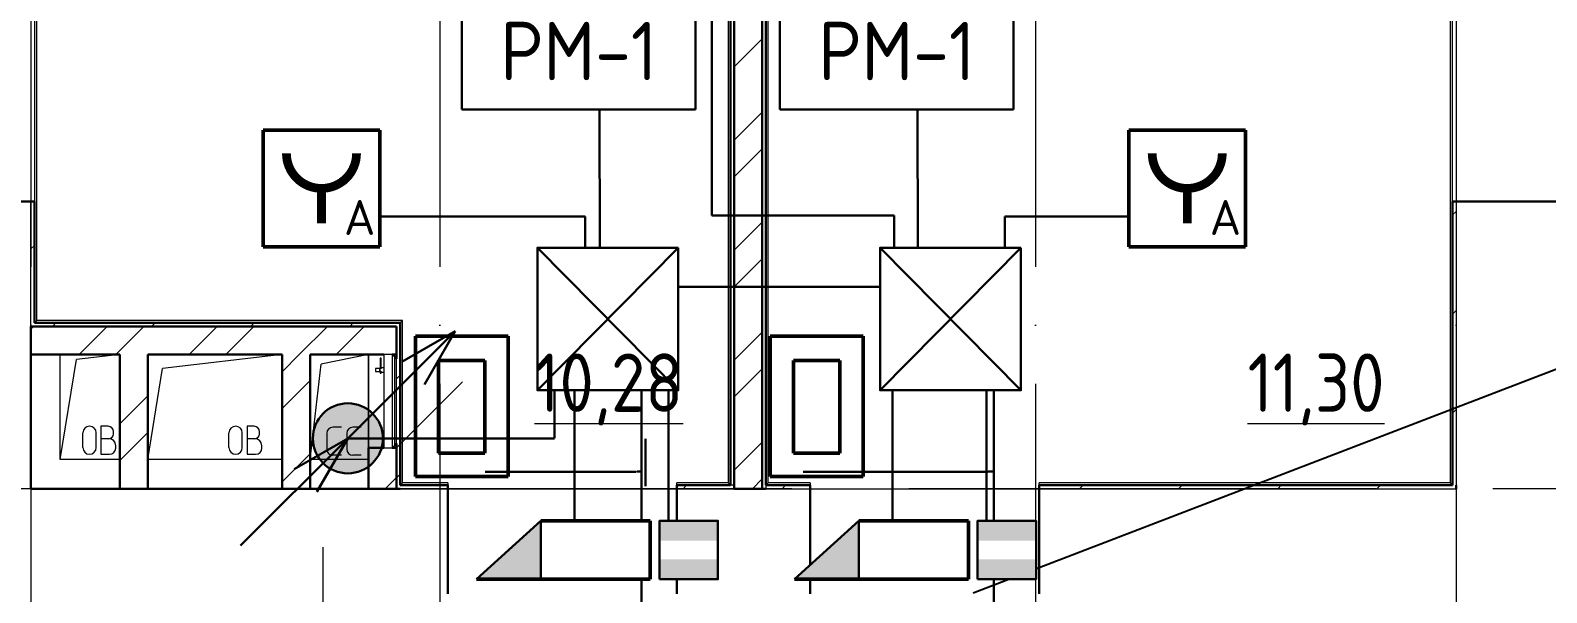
# Model space of a CAD drawing. Header units: millimetres. Extents: x -325553 to 627452, y -28539 to 738858.
# Drawn here: x 132164 to 138654, y 183073 to 185482 of the extents above; entities that cross this region are included whole.
import ezdxf
from ezdxf.enums import TextEntityAlignment as Align

# ---------------------------------------------------------------- set-up
doc = ezdxf.new("R2010")
doc.units = ezdxf.units.MM
doc.set_wipeout_variables(frame=1)
doc.linetypes.add('ADSK_Линия сетки', pattern=[25, 20, -2.5, 0, -2.5])
doc.linetypes.add('штриховаяX2', pattern=[1.5, 1, -0.5])
for name, color, linetype, lineweight in [('Provodka', 151, 'Continuous', 30), ('RC-Извещатели_охранные', 5, 'Continuous', 30), ('RC-Линии_связи-Адресные', 5, 'Continuous', 30), ('RC-Прочее_оборудование', 5, 'Continuous', 30), ('Линии', 7, 'Continuous', 9), ('Марки помещений', 252, 'Continuous', 20), ('Оборудование', 8, 'Continuous', 18), ('Ограждение', 252, 'Continuous', 9), ('Оси', 252, 'Continuous', 9), ('Перекрытие', 252, 'Continuous', 18), ('СКУД', 1, 'Continuous', 30), ('Стены внутренние', 7, 'Continuous', 18), ('Стены наружные', 7, 'Continuous', 18), ('Стены штриховка', 7, 'Continuous', 9)]:
    doc.layers.add(name, color=color, linetype=linetype, lineweight=lineweight)
doc.styles.add('GOST Common_2', font='', dxfattribs={"width": 0.9, "height": 250})
doc.styles.add('ISOCPEUR', font='isocpeur.ttf', dxfattribs={"width": 0.9, "height": 350})
doc.styles.add('RubezhCAD', font='', dxfattribs={"oblique": 10})
doc.styles.get("Standard").update_dxf_attribs({"font": ''})
doc.styles.get('GOST Common_2').set_extended_font_data('GOST type B')
doc.styles.get('RubezhCAD').set_extended_font_data('GOST type A')
doc.styles.get('Standard').set_extended_font_data('GOST type B')

# ---------------------------------------------------------------- blocks, each defined once
blk = doc.blocks.new('2 этаж')
at = {"color": 251, "lineweight": 18, "true_color": 0x636466}
for p, q in [((132871, 13835.7), (132667.8, 13793.9)), ((132871, 13835.7), (132871, 13435.7)), ((132621, 13385.7), (132667.8, 13793.9)), ((132755.2, 13523.9), (132718.7, 13523.9)), ((132840.2, 13523.9), (132803.7, 13523.9)), ((132692.6, 13497.8), (132692.6, 13430)), ((132777.6, 13497.8), (132777.6, 13430)), ((132871, 13385.7), (132621, 13385.7)), ((132755.2, 13403.9), (132718.7, 13403.9)), ((132840.2, 13403.9), (132803.7, 13403.9))]:
    blk.add_line(p, q, dxfattribs=at)
for centre, start, end in [((132718.7, 13497.8), 90, 180), ((132803.7, 13497.8), 90, 180), ((132718.7, 13430), 180, 270), ((132803.7, 13430), 180, 270)]:
    blk.add_arc(centre, 26.1, start, end, dxfattribs=at)
at = {"layer": 'Линии', "color": 251, "lineweight": 18, "ltscale": 100, "true_color": 0x636466}
for p, q in [((131551, 13385.7), (131551, 13835.7)), ((131806, 13835.7), (131620.6, 13814)), ((132501, 13835.7), (131989.3, 13775.7)), ((131551, 13385.7), (131620.6, 13814)), ((131926, 13385.7), (131989.3, 13775.7)), ((131648.5, 13437), (131648.5, 13499.6)), ((131705.8, 13437), (131705.8, 13499.6)), ((131756, 13528.3), (131726, 13528.3)), ((131726, 13528.3), (131726, 13408.3)), ((131779.3, 13494.9), (131779.3, 13504.9)), ((132273.5, 13437), (132273.5, 13499.6)), ((132330.9, 13437), (132330.9, 13499.6)), ((132381, 13528.3), (132351, 13528.3)), ((132351, 13528.3), (132351, 13408.3)), ((132404.4, 13494.9), (132404.4, 13504.9)), ((131759.3, 13474.9), (131726, 13474.9)), ((131789.3, 13434.9), (131789.3, 13444.9)), ((132384.4, 13474.9), (132351, 13474.9)), ((132414.4, 13434.9), (132414.4, 13444.9)), ((131806, 13385.7), (131551, 13385.7)), ((131726, 13408.3), (131762.7, 13408.3)), ((132501, 13385.7), (131926, 13385.7)), ((132351, 13408.3), (132387.7, 13408.3)), ((132676, 13010.7), (132676, -2549.3))]:
    blk.add_line(p, q, dxfattribs=at)
at = {"layer": 'Линии', "color": 251, "lineweight": 18, "true_color": 0x636466}
for centre, radius, start, end in [((131677.1, 13499.6), 28.7, 0, 180), ((131756, 13504.9), 23.3, 0, 90), ((132302.2, 13499.6), 28.7, 0, 180), ((132381, 13504.9), 23.3, 0, 90), ((131677.1, 13437), 28.7, 180, 0), ((131759.3, 13494.9), 20, 270, 0), ((131759.3, 13444.9), 30, 0, 90), ((131762.7, 13434.9), 26.7, 270, 0), ((132302.2, 13437), 28.7, 180, 0), ((132384.4, 13494.9), 20, 270, 0), ((132384.4, 13444.9), 30, 0, 90), ((132387.7, 13434.9), 26.7, 270, 0)]:
    blk.add_arc(centre, radius, start, end, dxfattribs=at)
at = {"layer": 'Оборудование', "color": 251, "true_color": 0x636466}
for p, q in [((132972.4, 13835.7), (132936, 13835.7)), ((132936, 13835.7), (132936, 13435.7)), ((132973.3, 13436.7), (132973.3, 13834.8)), ((132983.1, 13828.7), (132973.3, 13828.7)), ((132984, 13443.7), (132984, 13827.8)), ((132918.2, 13775.4), (132900.7, 13775.4)), ((132900.7, 13775.4), (132900.7, 13763.1)), ((132900.7, 13763.1), (132918.2, 13763.1)), ((132920.1, 13777.3), (132918.2, 13775.4)), ((132918.2, 13775.4), (132918.2, 13763.1)), ((132918.2, 13763.1), (132920.1, 13761.2)), ((132936, 13778.9), (132920.1, 13778.9)), ((132920.1, 13778.9), (132920.1, 13759.6)), ((132920.1, 13759.6), (132936, 13759.6)), ((132920.6, 13819.9), (132920.6, 13774.1)), ((132925.6, 13819.9), (132920.6, 13819.9)), ((132920.6, 13764.4), (132920.6, 13756.2)), ((132925.6, 13774.1), (132925.6, 13819.9)), ((132925.6, 13756.2), (132925.6, 13764.4)), ((132991, 13816.7), (132985.5, 13816.7)), ((132991, 13454.7), (132991, 13816.7)), ((132920.6, 13756.2), (132925.6, 13756.2)), ((132991, 13435.7), (133273.8, 13718.6)), ((132936, 13435.7), (132972.4, 13435.7)), ((132973.3, 13442.7), (132983.1, 13442.7)), ((132985.5, 13454.7), (132991, 13454.7))]:
    blk.add_line(p, q, dxfattribs=at)
for points, knots in [([(132973.3, 13834.8), (132973.3, 13834.9), (132973.3, 13835), (132973.2, 13835.2), (132973.2, 13835.3), (132973, 13835.5), (132972.9, 13835.6), (132972.6, 13835.7), (132972.5, 13835.7), (132972.4, 13835.7)], [0, 0, 0, 0, 0.166667, 0.25, 0.333333, 0.5, 0.666667, 0.833333, 1, 1, 1, 1]), ([(132984, 13827.8), (132984, 13827.9), (132984, 13828), (132983.9, 13828.2), (132983.9, 13828.3), (132983.8, 13828.4), (132983.7, 13828.5), (132983.5, 13828.6), (132983.3, 13828.7), (132983.1, 13828.7), (132983.1, 13828.7)], [0, 0, 0, 0, 0.166667, 0.25, 0.333333, 0.416667, 0.541667, 0.666667, 0.833333, 1, 1, 1, 1]), ([(132985.5, 13816.7), (132985.4, 13816.7), (132985.2, 13816.8), (132985, 13816.9), (132984.8, 13816.9), (132984.6, 13817.1), (132984.5, 13817.2), (132984.3, 13817.3), (132984.2, 13817.5), (132984.1, 13817.7), (132984, 13817.9), (132984, 13818.1), (132984, 13818.3)], [0, 0, 0, 0, 0.166667, 0.25, 0.333333, 0.416667, 0.5, 0.583333, 0.666667, 0.75, 0.833333, 1, 1, 1, 1]), ([(132972.4, 13435.7), (132972.5, 13435.7), (132972.6, 13435.8), (132972.9, 13435.9), (132973, 13436), (132973.2, 13436.2), (132973.2, 13436.3), (132973.3, 13436.5), (132973.3, 13436.6), (132973.3, 13436.7)], [-1, -1, -1, -1, -0.833333, -0.666667, -0.5, -0.333333, -0.25, -0.166667, 0, 0, 0, 0]), ([(132983.1, 13442.7), (132983.1, 13442.7), (132983.3, 13442.8), (132983.5, 13442.9), (132983.7, 13443), (132983.8, 13443.1), (132983.9, 13443.2), (132983.9, 13443.3), (132984, 13443.5), (132984, 13443.6), (132984, 13443.7)], [-1, -1, -1, -1, -0.833333, -0.666667, -0.541667, -0.416667, -0.333333, -0.25, -0.166667, 0, 0, 0, 0]), ([(132984, 13453.2), (132984, 13453.3), (132984, 13453.5), (132984.1, 13453.8), (132984.2, 13454), (132984.3, 13454.1), (132984.5, 13454.3), (132984.6, 13454.4), (132984.8, 13454.5), (132985, 13454.6), (132985.2, 13454.7), (132985.4, 13454.7), (132985.5, 13454.7)], [-1, -1, -1, -1, -0.833333, -0.75, -0.666667, -0.583333, -0.5, -0.416667, -0.333333, -0.25, -0.166667, 0, 0, 0, 0])]:
    blk.add_open_spline(points, degree=3, knots=knots, dxfattribs=at)
at = {"layer": 'Ограждение', "color": 251, "true_color": 0x636466}
for p, q in [((134411, 18960.7), (134411, 13285.7)), ((134581, 13285.7), (134581, 18960.7)), ((131451, 13980.7), (131451, 16155.7)), ((137501, 16155.7), (137501, 13285.7)), ((131451, 13980.7), (131441, 13970.7)), ((133016, 13980.7), (131451, 13980.7)), ((133016, 13980.7), (133006, 13970.7)), ((133016, 13285.7), (133016, 13980.7)), ((133006, 13275.7), (133016, 13285.7)), ((133211, 13285.7), (133016, 13285.7)), ((133211, 13285.7), (133211, 13275.7)), ((134191, 13275.7), (134191, 13285.7)), ((134411, 13285.7), (134191, 13285.7)), ((134411, 13285.7), (134421, 13275.7)), ((134581, 13285.7), (134571, 13275.7)), ((134761, 13285.7), (134581, 13285.7)), ((134761, 13285.7), (134761, 13275.7)), ((135741, 13275.7), (135741, 13285.7)), ((137501, 13285.7), (135741, 13285.7)), ((137501, 13285.7), (137511, 13275.7))]:
    blk.add_line(p, q, dxfattribs=at)
at = {"layer": 'Оси', "color": 251, "linetype": 'ADSK_Линия сетки', "ltscale": 100, "true_color": 0x636466}
for p, q in [((131426, 33711.4), (131426, -32265.4)), ((133176, 33711.4), (133176, -32265.4)), ((135726, 33711.4), (135726, -32265.4)), ((137526, 33711.4), (137526, -32265.4)), ((139683.5, 13260.7), (93565.9, 13260.7))]:
    blk.add_line(p, q, dxfattribs=at)
at = {"layer": 'Перекрытие', "color": 251, "ltscale": 100, "true_color": 0x636466}
for p, q in [((131551, 13385.7), (131551, 13835.7)), ((131806, 13385.7), (131551, 13385.7)), ((132501, 13385.7), (131926, 13385.7)), ((132871, 13385.7), (132621, 13385.7))]:
    blk.add_line(p, q, dxfattribs=at)
at = {"layer": 'Стены внутренние', "color": 251, "lineweight": 30, "true_color": 0x636466}
for p, q in [((131426, 14490.7), (130724, 14490.7)), ((137526, 14490.7), (138228, 14490.7)), ((131426, 13260.7), (131426, 13835.7)), ((131806, 13260.7), (131426, 13260.7)), ((132501, 13260.7), (131926, 13260.7)), ((132871, 13260.7), (132621, 13260.7)), ((133211, 12810.7), (133211, 13260.7)), ((134191, 12810.7), (134191, 13260.7)), ((134571, 13260.7), (134436, 13260.7)), ((134761, 12810.7), (134761, 13260.7)), ((135741, 12810.7), (135741, 13260.7)), ((137526, 13260.7), (137526, 13275.7))]:
    blk.add_line(p, q, dxfattribs=at)
at = {"layer": 'Стены внутренние', "color": 251, "true_color": 0x636466}
for p, q in [((131426, 13955.7), (131426, 14490.7)), ((137526, 14490.7), (137526, 13275.7)), ((133006, 13260.7), (134191, 13260.7)), ((134571, 13260.7), (137526, 13260.7))]:
    blk.add_line(p, q, dxfattribs=at)
at = {"layer": 'Стены наружные', "color": 251, "lineweight": 30, "true_color": 0x636466}
for p, q in [((134556, 13260.7), (134556, 18960.7)), ((134571, 18960.7), (134571, 13275.7)), ((134421, 18660.7), (134421, 13275.7)), ((134436, 13260.7), (134436, 18660.7)), ((131426, 14490.7), (131441, 14490.7)), ((131441, 13970.7), (131441, 14490.7)), ((137511, 13275.7), (137511, 14490.7)), ((137526, 14490.7), (137511, 14490.7)), ((131426, 13955.7), (132991, 13955.7)), ((131426, 13835.7), (131426, 13955.7)), ((131441, 13970.7), (133006, 13970.7)), ((132991, 13816.7), (132991, 13955.7)), ((133006, 13970.7), (133006, 13275.7)), ((131806, 13835.7), (131426, 13835.7)), ((131806, 13260.7), (131806, 13835.7)), ((132501, 13835.7), (131926, 13835.7)), ((131926, 13835.7), (131926, 13260.7)), ((132501, 13260.7), (132501, 13835.7)), ((132936, 13835.7), (132621, 13835.7)), ((132621, 13835.7), (132621, 13260.7)), ((132972.6, 13835.7), (132991, 13835.7)), ((132871, 13260.7), (132871, 13435.7)), ((132871, 13435.7), (132936, 13435.7)), ((132972.6, 13435.7), (132991, 13435.7)), ((132991, 13260.7), (132991, 13454.7)), ((131806, 13260.7), (131926, 13260.7)), ((132501, 13260.7), (132621, 13260.7)), ((132871, 13260.7), (133006, 13260.7)), ((133211, 13275.7), (133006, 13275.7)), ((133211, 13260.7), (133211, 13275.7)), ((134421, 13275.7), (134191, 13275.7)), ((134191, 13260.7), (134191, 13275.7)), ((134761, 13275.7), (134571, 13275.7)), ((134761, 13260.7), (134761, 13275.7)), ((137511, 13275.7), (135741, 13275.7)), ((135741, 13260.7), (135741, 13275.7))]:
    blk.add_line(p, q, dxfattribs=at)
at = {"layer": 'Стены наружные', "color": 251, "true_color": 0x636466}
for p, q in [((131441, 15820.7), (131441, 14490.7)), ((137511, 14490.7), (137511, 15820.7)), ((132871, 13435.7), (132871, 13835.7)), ((134191, 13260.7), (134436, 13260.7))]:
    blk.add_line(p, q, dxfattribs=at)
at = {"layer": 'Стены наружные', "color": 251, "linetype": 'Continuous', "lineweight": 9, "true_color": 0x636466}
for p, q in [((134436, 15068.3), (134556, 15188.3)), ((134436, 14754), (134556, 14874)), ((134436, 14596.9), (134556, 14716.9)), ((137511, 14433.3), (137526, 14448.3)), ((134436, 14282.6), (134556, 14402.6)), ((131426, 14288), (131441, 14303)), ((134436, 14125.4), (134556, 14245.4)), ((137511, 14009), (137526, 14024)), ((131426, 13944.2), (131437.6, 13955.7)), ((131518, 13955.7), (131533, 13970.7)), ((131631.9, 13835.7), (131751.9, 13955.7)), ((131789, 13835.7), (131909, 13955.7)), ((131942.3, 13955.7), (131957.3, 13970.7)), ((132103.3, 13835.7), (132223.3, 13955.7)), ((132260.5, 13835.7), (132380.5, 13955.7)), ((132366.5, 13955.7), (132381.5, 13970.7)), ((132574.8, 13835.7), (132694.8, 13955.7)), ((132732, 13835.7), (132852, 13955.7)), ((132790.8, 13955.7), (132805.8, 13970.7)), ((134436, 13811.1), (134556, 13931.1)), ((132501, 13761.9), (132574.8, 13835.7)), ((134436, 13653.9), (134556, 13773.9)), ((132501, 13604.8), (132621, 13724.8)), ((132991, 13731.7), (133006, 13746.7)), ((131806, 13538.4), (131926, 13658.4)), ((137511, 13584.8), (137526, 13599.8)), ((131806, 13381.3), (131926, 13501.3)), ((134436, 13339.6), (134556, 13459.6)), ((132501, 13290.5), (132621, 13410.5)), ((132942.7, 13260.7), (132991, 13309)), ((132991, 13307.4), (133006, 13322.4)), ((134217.1, 13260.7), (134232.1, 13275.7)), ((134514.3, 13260.7), (134556, 13302.5)), ((134641.4, 13260.7), (134656.4, 13275.7)), ((135914.2, 13260.7), (135929.2, 13275.7)), ((136338.4, 13260.7), (136353.4, 13275.7)), ((136762.7, 13260.7), (136777.7, 13275.7)), ((137187, 13260.7), (137202, 13275.7))]:
    blk.add_line(p, q, dxfattribs=at)
at = {"layer": 'Стены штриховка', "color": 251, "true_color": 0x636466}
for p, q in [((134436, 13275.7), (134421, 13275.7)), ((134571, 13275.7), (134571, 13260.7))]:
    blk.add_line(p, q, dxfattribs=at)
at = {"layer": 'Марки помещений', "color": 251, "true_color": 0x636466, "style": 'GOST Common_2', "width": 0.9}
for s, p in [('%%U10,28', (133580.9, 13589.9)), ('%%U11,30', (136633.5, 13589.9))]:
    blk.add_text(s, height=250, dxfattribs=at).set_placement(p)
blk = doc.blocks.new('*U995')
at = {"layer": 'Provodka'}
h = blk.add_hatch(color=256, dxfattribs=at)
h.paths.add_polyline_path([(150, 0, 0.198912), (106.1, 106.1), (0, 0), (-75, -129.9, 0.57735)])
h.paths.add_polyline_path([(0, 0), (-106.1, -106.1, 0.065543), (-75, -129.9)])
h.paths.add_polyline_path([(0, 0), (-129.9, -75, 0.065543), (-106.1, -106.1)])
h.paths.add_polyline_path([(106.1, 106.1, 0.668179), (-150, 0, 0.131652), (-129.9, -75), (0, 0)])
at = {"layer": 'Provodka', "color": 1}
for p, q in [((0, 0), (459.6, 459.6)), ((459.6, 459.6), (230.4, 327.3)), ((459.6, 459.6), (327.3, 230.4)), ((-459.6, -459.6), (0, 0)), ((0, 0), (-229.3, -132.4)), ((0, 0), (-132.4, -229.3))]:
    blk.add_line(p, q, dxfattribs=at)
at = {"layer": 'Provodka'}
blk.add_circle((0, 0), 150, dxfattribs=at)
blk = doc.blocks.new('*U1233')
blk.add_wipeout([(-509.8, -125), (-234.3, 125), (234.2, 125), (234.2, -125)]).dxf.layer = 'СКУД'
at = {"layer": 'СКУД'}
h = blk.add_hatch(color=256, dxfattribs=at)
h.dxf.hatch_style = 1
h.set_gradient(color1=(255, 0, 0), color2=(255, 0, 0), tint=1)
h.paths.add_polyline_path([(-509.8, -125), (-234.3, -125), (-234.3, 125)])
at = {"layer": 'СКУД', "lineweight": 50}
for p, q in [((234.2, 125), (-234.3, 125)), ((-509.8, -125), (234.2, -125))]:
    blk.add_line(p, q, dxfattribs=at)
at = {"layer": 'СКУД'}
blk.add_line((234.2, -125), (234.2, 125), dxfattribs=at)
for points in [[(-509.8, -125), (-234.3, 125)], [(-234.3, 125), (-234.3, -125)]]:
    blk.add_lwpolyline(points, dxfattribs=at)
at = {"layer": 'СКУД', "lineweight": 50}
blk.add_lwpolyline([(234.2, -125), (234.2, 125)], dxfattribs=at)
blk = doc.blocks.new('RC-UGO-IOM-01')
at = {"layer": 'RC-Извещатели_охранные'}
blk.add_point((0, 0), dxfattribs=at)
blk.add_attdef('PSTN', text='', height=2.5, dxfattribs=at).set_placement((0.98, 2.6), align=Align.BOTTOM_LEFT)
blk.add_wipeout([(2.5, -2.5), (2.5, 2.5), (-2.5, 2.5), (-2.5, -2.5)]).dxf.layer = 'RC-Извещатели_охранные'
blk.add_wipeout([(-2.5, -2.5), (-2.5, 2.5), (2.5, 2.5), (2.5, -2.5)]).dxf.layer = 'RC-Извещатели_охранные'
h = blk.add_hatch(color=256, dxfattribs=at)
h.dxf.hatch_style = 1
h.paths.add_polyline_path([(2.5, 0.8), (2.5, 2.51), (-2.5, 2.5), (-2.5, 0.8)])
h = blk.add_hatch(color=256, dxfattribs=at)
h.dxf.hatch_style = 1
h.paths.add_polyline_path([(2.5, -2.5), (2.5, -0.79), (-2.5, -0.8), (-2.5, -2.5)])
blk.add_lwpolyline([(-2.5, -2.5), (2.5, -2.5), (2.5, 2.5), (-2.5, 2.5)], close=True, dxfattribs=at)
blk = doc.blocks.new('РМ1')
at = {"layer": 'RC-Прочее_оборудование'}
blk.add_point((0, 0), dxfattribs=at)
blk.add_attdef('PSTN', text='', height=2.5, dxfattribs=at).set_placement((5.721, 2.541), align=Align.BOTTOM_CENTER)
blk.add_wipeout([(4.999, 2.501), (4.999, -2.501), (-4.999, -2.501), (-4.999, 2.501)]).dxf.layer = 'RC-Прочее_оборудование'
blk.add_wipeout([(-4.999, -2.501), (-4.999, 2.501), (4.999, 2.501), (4.999, -2.501)]).dxf.layer = 'RC-Прочее_оборудование'
for p, q in [((-4.999, 2.501), (4.999, 2.501)), ((-4.999, -2.501), (-4.999, 2.501)), ((-4.999, 2.501), (-4.999, 2.501)), ((4.999, 2.501), (4.999, -2.501)), ((4.999, -2.501), (-4.999, -2.501))]:
    blk.add_line(p, q, dxfattribs=at)
at = {"layer": 'RC-Прочее_оборудование', "ltscale": 100, "style": 'ISOCPEUR', "width": 0.9}
blk.add_text('РМ-1', height=2.5, dxfattribs=at).set_placement((0.001, -0.001), align=Align.MIDDLE)
blk = doc.blocks.new('УДП 513-10 исп. 01 АР')
at = {"color": 6, "lineweight": 50}
blk.add_wipeout([(-250, 250), (250, 250), (250, -250), (-250, -250)], dxfattribs=at).dxf.layer = 'СКУД'
at = {"layer": 'СКУД', "color": 6, "lineweight": 50, "ltscale": 30}
for p, q in [((-250, -250), (-250, 250)), ((-250, 250), (250, 250)), ((250, 250), (250, -250)), ((250, -250), (-250, -250))]:
    blk.add_line(p, q, dxfattribs=at)
at = {"layer": 'СКУД', "color": 6, "linetype": 'Continuous', "lineweight": 50, "ltscale": 30, "const_width": 37.5}
blk.add_lwpolyline([(-150, 150, 1), (150, 150, 1)], format="xyb", dxfattribs=at)
blk.add_lwpolyline([(0, 0), (0, -150)], dxfattribs=at)
at = {"layer": 'СКУД', "color": 6, "lineweight": 50, "style": 'ISOCPEUR'}
blk.add_text('А', height=150, dxfattribs=at).set_placement((96, -199.3))
blk = doc.blocks.new('считыватель')
at = {"layer": 'СКУД', "linetype": 'ByBlock', "lineweight": 50, "ltscale": 100}
for p, q in [((-165.4, -250), (-165.4, 250)), ((165.4, 250), (-165.4, 250)), ((165.4, 250), (165.4, -250)), ((-82.7, 163.4), (82.7, 163.4)), ((-82.7, -167.3), (-82.7, 163.4)), ((82.7, 163.4), (82.7, -167.3)), ((82.7, -167.3), (-82.7, -167.3)), ((165.4, -250), (-165.4, -250))]:
    blk.add_line(p, q, dxfattribs=at)
blk = doc.blocks.new('*U1231')
blk.add_wipeout([(-509.8, -125), (-234.3, 125), (234.2, 125), (234.2, -125)]).dxf.layer = 'СКУД'
at = {"layer": 'СКУД'}
h = blk.add_hatch(color=256, dxfattribs=at)
h.dxf.hatch_style = 1
h.set_gradient(color1=(255, 0, 0), color2=(255, 0, 0), tint=1)
h.paths.add_polyline_path([(-509.8, -125), (-234.3, -125), (-234.3, 125)])
at = {"layer": 'СКУД', "lineweight": 50}
for p, q in [((234.2, 125), (-234.3, 125)), ((-509.8, -125), (234.2, -125))]:
    blk.add_line(p, q, dxfattribs=at)
at = {"layer": 'СКУД'}
blk.add_line((234.2, -125), (234.2, 125), dxfattribs=at)
for points in [[(-509.8, -125), (-234.3, 125)], [(-234.3, 125), (-234.3, -125)]]:
    blk.add_lwpolyline(points, dxfattribs=at)
at = {"layer": 'СКУД', "lineweight": 50}
blk.add_lwpolyline([(234.2, -125), (234.2, 125)], dxfattribs=at)

msp = doc.modelspace()

# ---------------------------------------------------------------- linework, layer by layer
at = {"color": 1, "lineweight": 30}
for points in [[(134602.2, 184551.1), (134599.6, 185143.6)], [(135963.4, 184551.1), (135960.8, 185143.6)]]:
    msp.add_lwpolyline(points, dxfattribs=at)
at = {"color": 7}
msp.add_lwpolyline([(136199.3, 183073.2), (140622.3, 184772.1)], dxfattribs=at)
at = {"color": 7, "lineweight": 30}
for points in [[(134937.1, 184551.1), (134937.1, 183940.5), (134334.2, 183940.5), (134334.2, 184551.1)], [(136403.7, 184551.1), (136403.7, 183940.5), (135800.8, 183940.5), (135800.8, 184551.1)]]:
    msp.add_lwpolyline(points, close=True, dxfattribs=at)
for points in [[(134334.2, 184551.1), (134937.1, 183940.5)], [(134937.1, 184551.1), (134334.2, 183940.5)], [(135800.8, 184551.1), (136403.7, 183940.5)], [(136403.7, 184551.1), (135800.8, 183940.5)]]:
    msp.add_lwpolyline(points, dxfattribs=at)
at = {"color": 6, "lineweight": 30}
for points in [[(134492.7, 183940.5), (134492.7, 183266.4), (134631.3, 183266.4)], [(134896.1, 183381.1), (134896.1, 183381.1), (134896.1, 183940.5), (134896.1, 183940.5)], [(135854, 183940.5), (135854, 183266.4), (135992.5, 183266.4)], [(136257.3, 183381.1), (136257.3, 183381.1), (136257.3, 183940.5), (136257.3, 183940.5)]]:
    msp.add_lwpolyline(points, dxfattribs=at)
at = {"layer": 'RC-Линии_связи-Адресные', "color": 3, "linetype": 'штриховаяX2', "ltscale": 2}
msp.add_line((135081.7, 184688.9), (135081.7, 194292.9), dxfattribs=at)
at = {"layer": 'RC-Линии_связи-Адресные'}
for p, q in [((135861.7, 184688.9), (135081.7, 184688.9)), ((135861.7, 184551.1), (135861.7, 184688.9))]:
    msp.add_line(p, q, dxfattribs=at)
at = {"layer": 'RC-Линии_связи-Адресные', "linetype": 'штриховаяX2', "ltscale": 2}
for p, q in [((134937.1, 184382.9), (135800.8, 184382.9)), ((134407.4, 183940.5), (134407.4, 183734.4))]:
    msp.add_line(p, q, dxfattribs=at)
at = {"layer": 'RC-Линии_связи-Адресные', "color": 92, "linetype": 'штриховаяX2', "ltscale": 2}
for points in [[(134538.3, 184551.1), (134538.3, 184684.5), (133491.9, 184684.5)], [(136335.5, 184551.1), (136335.5, 184684.5), (136865.7, 184684.5)]]:
    msp.add_lwpolyline(points, dxfattribs=at)
at = {"layer": 'RC-Линии_связи-Адресные', "color": 4, "linetype": 'штриховаяX2', "ltscale": 2}
for points in [[(135098.8, 182735.4), (135098.8, 182735.4), (135098.8, 182735.4), (134779.6, 182735.4), (134779.6, 183940.5)], [(136460, 182735.4), (136460, 182735.4), (136460, 182735.4), (136288.5, 182735.4), (136288.5, 183940.5)], [(134110.6, 183591), (134779.7, 183591.7), (134779.5, 183641.4), (134779.5, 183641.4)], [(135471.8, 183591), (136288.5, 183591.7), (136288.5, 183591.7), (136288.5, 183591.7)]]:
    msp.add_lwpolyline(points, dxfattribs=at)
at = {"layer": 'RC-Линии_связи-Адресные', "linetype": 'штриховаяX2', "ltscale": 2}
for points in [[(133523.3, 183734.4), (134407.4, 183734.4)], [(134797, 183529.4), (134797, 183734.4)]]:
    msp.add_lwpolyline(points, dxfattribs=at)

# ---------------------------------------------------------------- block references
for name, p in [('2 этаж', (740.6, 170258)), ('*U995', (133523.3, 183734.4))]:
    msp.add_blockref(name, p)
at = {"layer": 'СКУД', "xscale": 1.2, "yscale": 1.2, "zscale": 1.2}
for p in [(134010.6, 183871.6), (135529.8, 183871.6)]:
    msp.add_blockref('считыватель', p, dxfattribs=at)

# ---------------------------------------------------------------- next in the draw order: block references
ref = msp.add_blockref('РМ1', (134510.9, 185393.7), dxfattribs=dict(xscale=100, yscale=100, zscale=100))
ref.add_attrib('PSTN', '1.5.2.85', dxfattribs={"layer": 'RC-Прочее_оборудование', "color": 0, "height": 250, "style": 'RubezhCAD'}).set_placement((134155.3, 186070.1), align=Align.TOP_CENTER)
ref = msp.add_blockref('РМ1', (135872.2, 185393.7), dxfattribs=dict(xscale=100, yscale=100, zscale=100))
ref.add_attrib('PSTN', '1.5.2.86', dxfattribs={"layer": 'RC-Прочее_оборудование', "color": 0, "height": 250, "style": 'RubezhCAD'}).set_placement((136131.4, 186029.8), align=Align.TOP_CENTER)
at = {"layer": 'RC-Извещатели_охранные', "color": 1, "ltscale": 0.01, "xscale": 50, "yscale": 50, "zscale": 50}
for p in [(134982.3, 183256.1), (136343.5, 183256.1)]:
    msp.add_blockref('RC-UGO-IOM-01', p, dxfattribs=at)
at = {"layer": 'СКУД'}
for name, p in [('УДП 513-10 исп. 01 АР', (133410.3, 184805)), ('УДП 513-10 исп. 01 АР', (137115.7, 184805)), ('*U1233', (134583.5, 183256.1)), ('*U1231', (135944.8, 183256.1))]:
    msp.add_blockref(name, p, dxfattribs=at)

doc.saveas('drawing.dxf')
